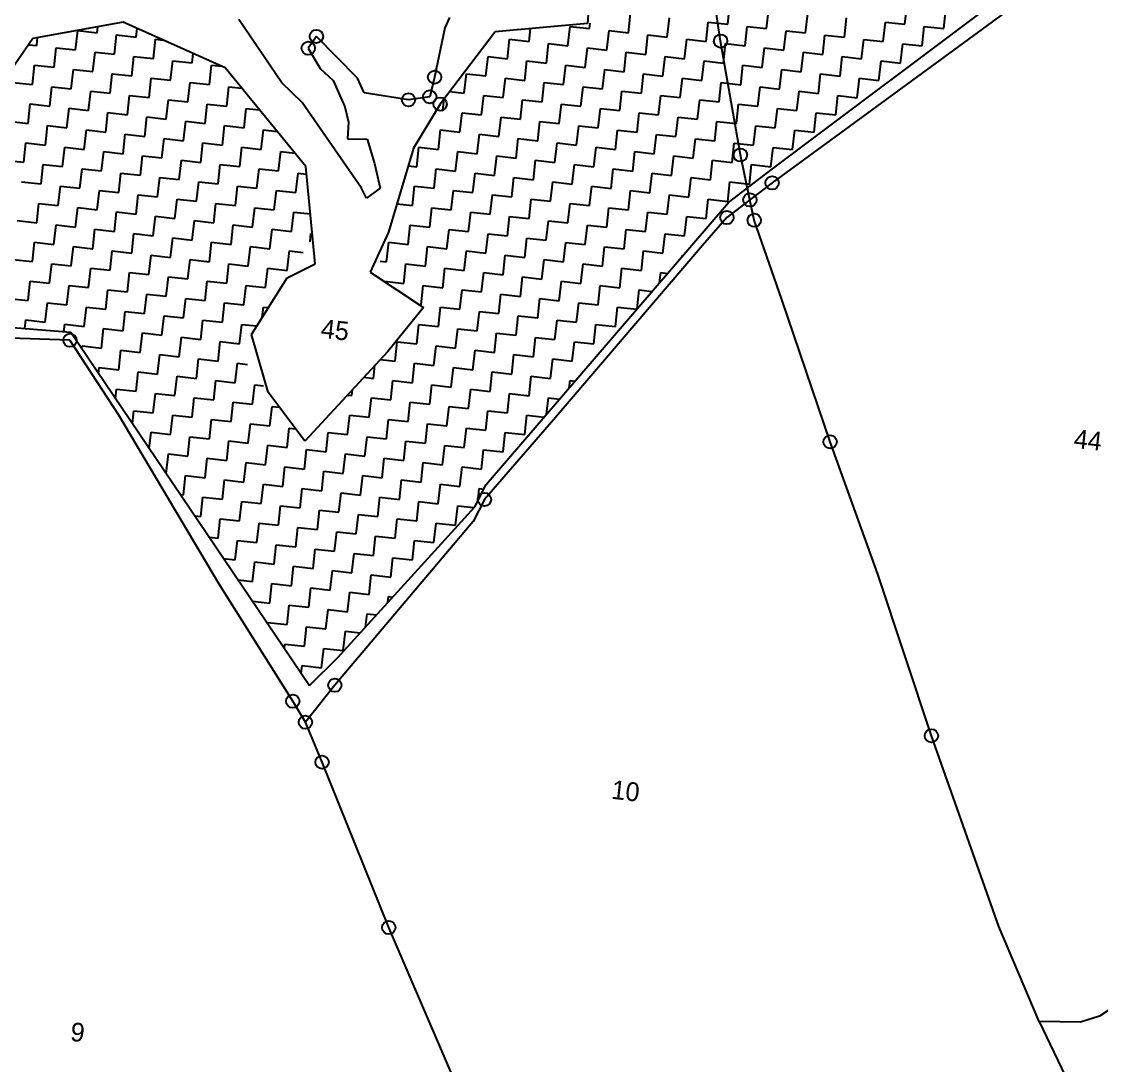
# Model space of a CAD drawing. Header units: feet. Extents: x 335577 to 339771, y 1780397 to 1782921.
# Drawn here: x 337645 to 338160, y 1780859 to 1781357 of the extents above; entities that cross this region are included whole.
import ezdxf
from ezdxf.enums import TextEntityAlignment as Align

# ---------------------------------------------------------------- set-up
doc = ezdxf.new("R2010")
doc.units = ezdxf.units.FT
doc.header["$LTSCALE"] = 0.02
doc.header["$MEASUREMENT"] = 0
doc.layers.get('0').update_dxf_attribs({"linetype": 'CONTINUOUS'})
for name, color, linetype in [('POLY_HATCH', 12, 'CONTINUOUS'), ('POLY_PARCEL', 6, 'CONTINUOUS'), ('TEXT_PARCEL', 7, 'CONTINUOUS')]:
    doc.layers.add(name, color=color, linetype=linetype)
doc.styles.add('TEXT_MAP', font='', dxfattribs={"height": 0.25})
doc.styles.get('TEXT_MAP').set_extended_font_data('Kruti Dev 050')

msp = doc.modelspace()

# ---------------------------------------------------------------- linework, layer by layer
for centre in [(337785.21, 1781349.65), (337978.13, 1781347.42), (337781.36, 1781343.97), (337841.64, 1781330.18), (337829.16, 1781319.35), (337839.3, 1781320.8), (337844.26, 1781317.36), (337987.55, 1781293.04), (338002.69, 1781279.74), (337992.1, 1781271.63), (337981.11, 1781263.21), (337994.18, 1781261.88), (337667.63, 1781204.68), (338030.39, 1781156.2), (337865.4, 1781128.74), (337794.01, 1781040.07), (337773.93, 1781032.46), (337779.97, 1781022.42), (338078.7, 1781015.96), (337787.91, 1781003.37), (337819.75, 1780924.46)]:
    msp.add_circle(centre, 3.18)
at = {"layer": 'POLY_HATCH'}
for p, q in [((337915.8, 1781372.71), (337914.66, 1781355.81)), ((338003.48, 1781286.84), (338117.65, 1781372.57)), ((337692.97, 1781356.42), (337649.85, 1781348.63)), ((337741.69, 1781334.7), (337692.97, 1781356.42)), ((337914.66, 1781355.81), (337870.49, 1781351.84)), ((337649.85, 1781348.63), (337630.41, 1781320.45)), ((337870.49, 1781351.84), (337844.26, 1781317.36)), ((337780.16, 1781287.48), (337741.69, 1781334.7)), ((337844.26, 1781317.36), (337831.54, 1781296.35)), ((337831.54, 1781296.35), (337819.66, 1781256.22)), ((337784.63, 1781241.08), (337780.16, 1781287.48)), ((337992.89, 1781278.73), (338003.48, 1781286.84)), ((337981.9, 1781270.31), (337992.89, 1781278.73)), ((337866.2, 1781135.84), (337981.9, 1781270.31)), ((337819.66, 1781256.22), (337810.87, 1781237.21)), ((337771.28, 1781234.43), (337784.63, 1781241.08)), ((337754.2, 1781207.46), (337771.28, 1781234.43)), ((337810.87, 1781237.21), (337836.41, 1781220.3)), ((337836.41, 1781220.3), (337819.25, 1781199.26)), ((337598.19, 1781214.22), (337668.06, 1781208.48)), ((337668.06, 1781208.48), (337781.91, 1781039.87)), ((337762.25, 1781179.91), (337754.2, 1781207.46)), ((337819.25, 1781199.26), (337779.65, 1781156.5)), ((337779.65, 1781156.5), (337762.25, 1781179.91)), ((337860.76, 1781125.24), (337866.2, 1781135.84)), ((337795.48, 1781053.31), (337860.76, 1781125.24)), ((337781.91, 1781039.87), (337795.48, 1781053.31))]:
    msp.add_line(p, q, dxfattribs=at)
at = {"layer": 'POLY_HATCH', "linetype": 'Continuous'}
for p, q in [((337981.54, 1781355.43), (337982.57, 1781364.71)), ((338066.04, 1781355.41), (338067.08, 1781364.69)), ((337934.13, 1781351.32), (337935.17, 1781360.6)), ((337952.68, 1781349.26), (337953.72, 1781358.53)), ((338000.09, 1781353.37), (338001.12, 1781362.64)), ((338018.64, 1781351.3), (338019.67, 1781360.58)), ((338037.19, 1781349.24), (338038.22, 1781358.51)), ((338084.59, 1781353.35), (338085.63, 1781362.62)), ((337680.62, 1781351.39), (337680.94, 1781354.24)), ((337699.17, 1781349.32), (337699.63, 1781353.45)), ((337886.73, 1781347.21), (337887.41, 1781353.36)), ((337905.28, 1781345.15), (337906.31, 1781354.42)), ((337906.31, 1781354.42), (337915.58, 1781353.39)), ((337915.58, 1781353.39), (337915.87, 1781355.92)), ((337971.23, 1781347.19), (337972.26, 1781356.47)), ((337972.26, 1781356.47), (337981.54, 1781355.43)), ((337989.78, 1781345.13), (337990.81, 1781354.4)), ((337990.81, 1781354.4), (338000.09, 1781353.37)), ((338055.74, 1781347.17), (338056.77, 1781356.45)), ((338056.77, 1781356.45), (338066.04, 1781355.41)), ((338074.29, 1781345.11), (338075.32, 1781354.38)), ((338075.32, 1781354.38), (338084.59, 1781353.35)), ((337651.76, 1781345.21), (337652.19, 1781349.05)), ((337670.31, 1781343.15), (337671.34, 1781352.42)), ((337671.34, 1781352.42), (337680.62, 1781351.39)), ((337688.86, 1781341.08), (337689.89, 1781350.35)), ((337689.89, 1781350.35), (337699.17, 1781349.32)), ((337707.41, 1781339.01), (337708.44, 1781348.29)), ((337708.44, 1781348.29), (337712.13, 1781347.88)), ((337876.42, 1781338.97), (337877.45, 1781348.25)), ((337877.45, 1781348.25), (337886.73, 1781347.21)), ((337923.83, 1781343.08), (337924.86, 1781352.36)), ((337924.86, 1781352.36), (337934.13, 1781351.32)), ((337942.37, 1781341.02), (337943.41, 1781350.29)), ((337943.41, 1781350.29), (337952.68, 1781349.26)), ((337960.92, 1781338.95), (337961.96, 1781348.23)), ((337961.96, 1781348.23), (337971.23, 1781347.19)), ((338008.33, 1781343.06), (338009.36, 1781352.34)), ((338009.36, 1781352.34), (338018.64, 1781351.3)), ((338026.88, 1781341), (338027.91, 1781350.27)), ((338027.91, 1781350.27), (338037.19, 1781349.24)), ((338045.43, 1781338.93), (338046.46, 1781348.2)), ((338046.46, 1781348.2), (338055.74, 1781347.17)), ((337647.8, 1781345.65), (337651.76, 1781345.21)), ((337660, 1781334.9), (337661.04, 1781344.18)), ((337661.04, 1781344.18), (337670.31, 1781343.15)), ((337894.97, 1781336.91), (337896, 1781346.18)), ((337896, 1781346.18), (337905.28, 1781345.15)), ((337913.52, 1781334.84), (337914.55, 1781344.12)), ((337914.55, 1781344.12), (337923.83, 1781343.08)), ((337979.47, 1781336.89), (337980.51, 1781346.16)), ((337980.51, 1781346.16), (337989.78, 1781345.13)), ((337998.02, 1781334.82), (337999.06, 1781344.09)), ((337999.06, 1781344.09), (338008.33, 1781343.06)), ((338063.98, 1781336.86), (338065.01, 1781346.14)), ((338065.01, 1781346.14), (338074.29, 1781345.11)), ((337678.55, 1781332.84), (337679.59, 1781342.11)), ((337679.59, 1781342.11), (337688.86, 1781341.08)), ((337697.1, 1781330.77), (337698.13, 1781340.05)), ((337698.13, 1781340.05), (337707.41, 1781339.01)), ((337715.65, 1781328.71), (337716.68, 1781337.98)), ((337716.68, 1781337.98), (337725.96, 1781336.95)), ((337725.96, 1781336.95), (337726.46, 1781341.49)), ((337866.11, 1781330.73), (337867.14, 1781340.01)), ((337867.14, 1781340.01), (337876.42, 1781338.97)), ((337884.66, 1781328.66), (337885.69, 1781337.94)), ((337885.69, 1781337.94), (337894.97, 1781336.91)), ((337932.07, 1781332.78), (337933.1, 1781342.05)), ((337933.1, 1781342.05), (337942.37, 1781341.02)), ((337950.62, 1781330.71), (337951.65, 1781339.98)), ((337951.65, 1781339.98), (337960.92, 1781338.95)), ((337969.17, 1781328.64), (337970.2, 1781337.92)), ((337970.2, 1781337.92), (337979.47, 1781336.89)), ((338016.57, 1781332.75), (338017.61, 1781342.03)), ((338017.61, 1781342.03), (338026.88, 1781341)), ((338035.12, 1781330.69), (338036.15, 1781339.96)), ((338036.15, 1781339.96), (338045.43, 1781338.93)), ((338053.67, 1781328.62), (338054.7, 1781337.9)), ((338054.7, 1781337.9), (338063.98, 1781336.86)), ((337649.7, 1781326.66), (337650.73, 1781335.94)), ((337650.73, 1781335.94), (337660, 1781334.9)), ((337668.24, 1781324.6), (337669.28, 1781333.87)), ((337669.28, 1781333.87), (337678.55, 1781332.84)), ((337734.2, 1781326.64), (337735.23, 1781335.92)), ((337735.23, 1781335.92), (337740.21, 1781335.36)), ((337903.21, 1781326.6), (337904.24, 1781335.87)), ((337904.24, 1781335.87), (337913.52, 1781334.84)), ((337921.76, 1781324.53), (337922.79, 1781333.81)), ((337922.79, 1781333.81), (337932.07, 1781332.78)), ((337987.72, 1781326.58), (337988.75, 1781335.85)), ((337988.75, 1781335.85), (337998.02, 1781334.82)), ((338006.26, 1781324.51), (338007.3, 1781333.79)), ((338007.3, 1781333.79), (338016.57, 1781332.75)), ((337640.42, 1781327.69), (337649.7, 1781326.66)), ((337686.79, 1781322.53), (337687.83, 1781331.81)), ((337687.83, 1781331.81), (337697.1, 1781330.77)), ((337705.34, 1781320.46), (337706.38, 1781329.74)), ((337706.38, 1781329.74), (337715.65, 1781328.71)), ((337723.89, 1781318.4), (337724.93, 1781327.67)), ((337724.93, 1781327.67), (337734.2, 1781326.64)), ((337855.8, 1781322.49), (337856.84, 1781331.76)), ((337856.84, 1781331.76), (337866.11, 1781330.73)), ((337874.35, 1781320.42), (337875.39, 1781329.7)), ((337875.39, 1781329.7), (337884.66, 1781328.66)), ((337892.9, 1781318.36), (337893.94, 1781327.63)), ((337893.94, 1781327.63), (337903.21, 1781326.6)), ((337940.31, 1781322.47), (337941.34, 1781331.74)), ((337941.34, 1781331.74), (337950.62, 1781330.71)), ((337958.86, 1781320.4), (337959.89, 1781329.68)), ((337959.89, 1781329.68), (337969.17, 1781328.64)), ((337977.41, 1781318.34), (337978.44, 1781327.61)), ((337978.44, 1781327.61), (337987.72, 1781326.58)), ((338024.81, 1781322.45), (338025.85, 1781331.72)), ((338025.85, 1781331.72), (338035.12, 1781330.69)), ((338043.36, 1781320.38), (338044.4, 1781329.66)), ((338044.4, 1781329.66), (338053.67, 1781328.62)), ((337657.94, 1781316.35), (337658.97, 1781325.63)), ((337658.97, 1781325.63), (337668.24, 1781324.6)), ((337676.49, 1781314.29), (337677.52, 1781323.56)), ((337677.52, 1781323.56), (337686.79, 1781322.53)), ((337742.44, 1781316.33), (337743.48, 1781325.61)), ((337743.48, 1781325.61), (337749.66, 1781324.92)), ((337848.76, 1781323.27), (337855.8, 1781322.49)), ((337911.45, 1781316.29), (337912.49, 1781325.57)), ((337912.49, 1781325.57), (337921.76, 1781324.53)), ((337930, 1781314.23), (337931.03, 1781323.5)), ((337931.03, 1781323.5), (337940.31, 1781322.47)), ((337995.96, 1781316.27), (337996.99, 1781325.55)), ((337996.99, 1781325.55), (338006.26, 1781324.51)), ((338014.51, 1781314.2), (338015.54, 1781323.48)), ((338015.54, 1781323.48), (338024.81, 1781322.45)), ((337647.63, 1781308.11), (337648.66, 1781317.39)), ((337648.66, 1781317.39), (337657.94, 1781316.35)), ((337695.04, 1781312.22), (337696.07, 1781321.5)), ((337696.07, 1781321.5), (337705.34, 1781320.46)), ((337713.59, 1781310.16), (337714.62, 1781319.43)), ((337714.62, 1781319.43), (337723.89, 1781318.4)), ((337732.13, 1781308.09), (337733.17, 1781317.37)), ((337733.17, 1781317.37), (337742.44, 1781316.33)), ((337845.5, 1781314.25), (337846.12, 1781319.8)), ((337864.05, 1781312.18), (337865.08, 1781321.46)), ((337865.08, 1781321.46), (337874.35, 1781320.42)), ((337882.6, 1781310.12), (337883.63, 1781319.39)), ((337883.63, 1781319.39), (337892.9, 1781318.36)), ((337901.14, 1781308.05), (337902.18, 1781317.32)), ((337902.18, 1781317.32), (337911.45, 1781316.29)), ((337948.55, 1781312.16), (337949.58, 1781321.43)), ((337949.58, 1781321.43), (337958.86, 1781320.4)), ((337967.1, 1781310.09), (337968.13, 1781319.37)), ((337968.13, 1781319.37), (337977.41, 1781318.34)), ((337985.65, 1781308.03), (337986.68, 1781317.3)), ((337986.68, 1781317.3), (337995.96, 1781316.27)), ((338033.06, 1781312.14), (338034.09, 1781321.41)), ((338034.09, 1781321.41), (338043.36, 1781320.38)), ((337666.18, 1781306.05), (337667.21, 1781315.32)), ((337667.21, 1781315.32), (337676.49, 1781314.29)), ((337684.73, 1781303.98), (337685.76, 1781313.26)), ((337685.76, 1781313.26), (337695.04, 1781312.22)), ((337750.68, 1781306.03), (337751.72, 1781315.3)), ((337751.72, 1781315.3), (337758.07, 1781314.59)), ((337842.57, 1781314.57), (337845.5, 1781314.25)), ((337853.74, 1781303.94), (337854.77, 1781313.21)), ((337854.77, 1781313.21), (337864.05, 1781312.18)), ((337919.69, 1781305.98), (337920.73, 1781315.26)), ((337920.73, 1781315.26), (337930, 1781314.23)), ((337938.24, 1781303.92), (337939.28, 1781313.19)), ((337939.28, 1781313.19), (337948.55, 1781312.16)), ((338004.2, 1781305.96), (338005.23, 1781315.24)), ((338005.23, 1781315.24), (338014.51, 1781314.2)), ((338022.75, 1781303.9), (338023.78, 1781313.17)), ((338023.78, 1781313.17), (338033.06, 1781312.14)), ((337638.36, 1781309.15), (337647.63, 1781308.11)), ((337655.87, 1781297.81), (337656.9, 1781307.08)), ((337656.9, 1781307.08), (337666.18, 1781306.05)), ((337703.28, 1781301.92), (337704.31, 1781311.19)), ((337704.31, 1781311.19), (337713.59, 1781310.16)), ((337721.83, 1781299.85), (337722.86, 1781309.12)), ((337722.86, 1781309.12), (337732.13, 1781308.09)), ((337740.38, 1781297.78), (337741.41, 1781307.06)), ((337741.41, 1781307.06), (337750.68, 1781306.03)), ((337872.29, 1781301.87), (337873.32, 1781311.15)), ((337873.32, 1781311.15), (337882.6, 1781310.12)), ((337890.84, 1781299.81), (337891.87, 1781309.08)), ((337891.87, 1781309.08), (337901.14, 1781308.05)), ((337909.39, 1781297.74), (337910.42, 1781307.02)), ((337910.42, 1781307.02), (337919.69, 1781305.98)), ((337956.79, 1781301.85), (337957.83, 1781311.13)), ((337957.83, 1781311.13), (337967.1, 1781310.09)), ((337975.34, 1781299.79), (337976.38, 1781309.06)), ((337976.38, 1781309.06), (337985.65, 1781308.03)), ((337993.89, 1781297.72), (337994.92, 1781307)), ((337994.92, 1781307), (338004.2, 1781305.96)), ((337674.42, 1781295.74), (337675.45, 1781305.01)), ((337675.45, 1781305.01), (337684.73, 1781303.98)), ((337692.97, 1781293.67), (337694, 1781302.95)), ((337694, 1781302.95), (337703.28, 1781301.92)), ((337758.93, 1781295.72), (337759.96, 1781304.99)), ((337759.96, 1781304.99), (337766.48, 1781304.27)), ((337843.43, 1781295.7), (337844.46, 1781304.97)), ((337844.46, 1781304.97), (337853.74, 1781303.94)), ((337861.98, 1781293.63), (337863.01, 1781302.91)), ((337863.01, 1781302.91), (337872.29, 1781301.87)), ((337927.94, 1781295.68), (337928.97, 1781304.95)), ((337928.97, 1781304.95), (337938.24, 1781303.92)), ((337946.49, 1781293.61), (337947.52, 1781302.89)), ((337947.52, 1781302.89), (337956.79, 1781301.85)), ((338012.44, 1781295.66), (338013.47, 1781304.93)), ((338013.47, 1781304.93), (338022.75, 1781303.9)), ((337645.56, 1781289.56), (337646.6, 1781298.84)), ((337646.6, 1781298.84), (337655.87, 1781297.81)), ((337664.11, 1781287.5), (337665.15, 1781296.77)), ((337665.15, 1781296.77), (337674.42, 1781295.74)), ((337711.52, 1781291.61), (337712.55, 1781300.88)), ((337712.55, 1781300.88), (337721.83, 1781299.85)), ((337730.07, 1781289.54), (337731.1, 1781298.82)), ((337731.1, 1781298.82), (337740.38, 1781297.78)), ((337748.62, 1781287.48), (337749.65, 1781296.75)), ((337749.65, 1781296.75), (337758.93, 1781295.72)), ((337833.12, 1781287.46), (337834.16, 1781296.73)), ((337834.16, 1781296.73), (337843.43, 1781295.7)), ((337880.53, 1781291.57), (337881.56, 1781300.84)), ((337881.56, 1781300.84), (337890.84, 1781299.81)), ((337899.08, 1781289.5), (337900.11, 1781298.77)), ((337900.11, 1781298.77), (337909.39, 1781297.74)), ((337917.63, 1781287.43), (337918.66, 1781296.71)), ((337918.66, 1781296.71), (337927.94, 1781295.68)), ((337965.03, 1781291.54), (337966.07, 1781300.82)), ((337966.07, 1781300.82), (337975.34, 1781299.79)), ((337983.58, 1781289.48), (337984.62, 1781298.75)), ((337984.62, 1781298.75), (337993.89, 1781297.72)), ((338002.13, 1781287.41), (338003.17, 1781296.69)), ((338003.17, 1781296.69), (338012.44, 1781295.66)), ((337682.66, 1781285.43), (337683.7, 1781294.71)), ((337683.7, 1781294.71), (337692.97, 1781293.67)), ((337701.21, 1781283.37), (337702.24, 1781292.64)), ((337702.24, 1781292.64), (337711.52, 1781291.61)), ((337767.17, 1781285.41), (337768.2, 1781294.69)), ((337768.2, 1781294.69), (337774.9, 1781293.94)), ((337851.67, 1781285.39), (337852.71, 1781294.66)), ((337852.71, 1781294.66), (337861.98, 1781293.63)), ((337870.22, 1781283.32), (337871.26, 1781292.6)), ((337871.26, 1781292.6), (337880.53, 1781291.57)), ((337936.18, 1781285.37), (337937.21, 1781294.64)), ((337937.21, 1781294.64), (337946.49, 1781293.61)), ((337954.73, 1781283.3), (337955.76, 1781292.58)), ((337955.76, 1781292.58), (337965.03, 1781291.54)), ((337636.29, 1781290.6), (337645.56, 1781289.56)), ((337653.81, 1781279.26), (337654.84, 1781288.53)), ((337654.84, 1781288.53), (337664.11, 1781287.5)), ((337672.36, 1781277.19), (337673.39, 1781286.46)), ((337673.39, 1781286.46), (337682.66, 1781285.43)), ((337719.76, 1781281.3), (337720.79, 1781290.58)), ((337720.79, 1781290.58), (337730.07, 1781289.54)), ((337738.31, 1781279.23), (337739.34, 1781288.51)), ((337739.34, 1781288.51), (337748.62, 1781287.48)), ((337756.86, 1781277.17), (337757.89, 1781286.44)), ((337757.89, 1781286.44), (337767.17, 1781285.41)), ((337829.04, 1781287.91), (337833.12, 1781287.46)), ((337841.37, 1781277.15), (337842.4, 1781286.42)), ((337842.4, 1781286.42), (337851.67, 1781285.39)), ((337888.77, 1781281.26), (337889.8, 1781290.53)), ((337889.8, 1781290.53), (337899.08, 1781289.5)), ((337907.32, 1781279.19), (337908.35, 1781288.47)), ((337908.35, 1781288.47), (337917.63, 1781287.43)), ((337925.87, 1781277.13), (337926.9, 1781286.4)), ((337926.9, 1781286.4), (337936.18, 1781285.37)), ((337973.28, 1781281.24), (337974.31, 1781290.51)), ((337974.31, 1781290.51), (337983.58, 1781289.48)), ((337991.83, 1781279.17), (337992.86, 1781288.45)), ((337992.86, 1781288.45), (338002.13, 1781287.41)), ((337690.9, 1781275.12), (337691.94, 1781284.4)), ((337691.94, 1781284.4), (337701.21, 1781283.37)), ((337709.45, 1781273.06), (337710.49, 1781282.33)), ((337710.49, 1781282.33), (337719.76, 1781281.3)), ((337775.41, 1781275.1), (337776.44, 1781284.38)), ((337776.44, 1781284.38), (337780.5, 1781283.93)), ((337859.91, 1781275.08), (337860.95, 1781284.36)), ((337860.95, 1781284.36), (337870.22, 1781283.32)), ((337878.46, 1781273.02), (337879.5, 1781282.29)), ((337879.5, 1781282.29), (337888.77, 1781281.26)), ((337944.42, 1781275.06), (337945.45, 1781284.34)), ((337945.45, 1781284.34), (337954.73, 1781283.3)), ((337962.97, 1781273), (337964, 1781282.27)), ((337964, 1781282.27), (337973.28, 1781281.24)), ((337644.53, 1781280.29), (337653.81, 1781279.26)), ((337662.05, 1781268.95), (337663.08, 1781278.22)), ((337663.08, 1781278.22), (337672.36, 1781277.19)), ((337680.6, 1781266.88), (337681.63, 1781276.16)), ((337681.63, 1781276.16), (337690.9, 1781275.12)), ((337728, 1781270.99), (337729.04, 1781280.27)), ((337729.04, 1781280.27), (337738.31, 1781279.23)), ((337746.55, 1781268.93), (337747.59, 1781278.2)), ((337747.59, 1781278.2), (337756.86, 1781277.17)), ((337765.1, 1781266.86), (337766.13, 1781276.14)), ((337766.13, 1781276.14), (337775.41, 1781275.1)), ((337831.06, 1781268.91), (337832.09, 1781278.18)), ((337832.09, 1781278.18), (337841.37, 1781277.15)), ((337849.61, 1781266.84), (337850.64, 1781276.12)), ((337850.64, 1781276.12), (337859.91, 1781275.08)), ((337897.01, 1781270.95), (337898.05, 1781280.23)), ((337898.05, 1781280.23), (337907.32, 1781279.19)), ((337915.56, 1781268.89), (337916.6, 1781278.16)), ((337916.6, 1781278.16), (337925.87, 1781277.13)), ((337934.11, 1781266.82), (337935.14, 1781276.09)), ((337935.14, 1781276.09), (337944.42, 1781275.06)), ((337981.52, 1781270.93), (337982.55, 1781280.2)), ((337982.55, 1781280.2), (337991.83, 1781279.17)), ((337699.15, 1781264.82), (337700.18, 1781274.09)), ((337700.18, 1781274.09), (337709.45, 1781273.06)), ((337717.7, 1781262.75), (337718.73, 1781272.03)), ((337718.73, 1781272.03), (337728, 1781270.99)), ((337868.16, 1781264.77), (337869.19, 1781274.05)), ((337869.19, 1781274.05), (337878.46, 1781273.02)), ((337886.71, 1781262.71), (337887.74, 1781271.98)), ((337887.74, 1781271.98), (337897.01, 1781270.95)), ((337952.66, 1781264.75), (337953.69, 1781274.03)), ((337953.69, 1781274.03), (337962.97, 1781273)), ((337971.21, 1781262.69), (337972.24, 1781271.96)), ((337972.24, 1781271.96), (337981.52, 1781270.93)), ((337651.74, 1781260.71), (337652.77, 1781269.98)), ((337652.77, 1781269.98), (337662.05, 1781268.95)), ((337670.29, 1781258.64), (337671.32, 1781267.92)), ((337671.32, 1781267.92), (337680.6, 1781266.88)), ((337688.84, 1781256.57), (337689.87, 1781265.85)), ((337689.87, 1781265.85), (337699.15, 1781264.82)), ((337736.25, 1781260.69), (337737.28, 1781269.96)), ((337737.28, 1781269.96), (337746.55, 1781268.93)), ((337754.79, 1781258.62), (337755.83, 1781267.89)), ((337755.83, 1781267.89), (337765.1, 1781266.86)), ((337773.34, 1781256.55), (337774.38, 1781265.83)), ((337774.38, 1781265.83), (337782.33, 1781264.94)), ((337823.66, 1781269.73), (337831.06, 1781268.91)), ((337839.3, 1781258.6), (337840.33, 1781267.87)), ((337840.33, 1781267.87), (337849.61, 1781266.84)), ((337857.85, 1781256.53), (337858.88, 1781265.81)), ((337858.88, 1781265.81), (337868.16, 1781264.77)), ((337905.26, 1781260.64), (337906.29, 1781269.92)), ((337906.29, 1781269.92), (337915.56, 1781268.89)), ((337923.8, 1781258.58), (337924.84, 1781267.85)), ((337924.84, 1781267.85), (337934.11, 1781266.82)), ((337942.35, 1781256.51), (337943.39, 1781265.79)), ((337943.39, 1781265.79), (337952.66, 1781264.75)), ((337642.47, 1781261.74), (337651.74, 1781260.71)), ((337707.39, 1781254.51), (337708.42, 1781263.78)), ((337708.42, 1781263.78), (337717.7, 1781262.75)), ((337725.94, 1781252.44), (337726.97, 1781261.72)), ((337726.97, 1781261.72), (337736.25, 1781260.69)), ((337876.4, 1781254.47), (337877.43, 1781263.74)), ((337877.43, 1781263.74), (337886.71, 1781262.71)), ((337894.95, 1781252.4), (337895.98, 1781261.68)), ((337895.98, 1781261.68), (337905.26, 1781260.64)), ((337960.9, 1781254.45), (337961.94, 1781263.72)), ((337961.94, 1781263.72), (337971.21, 1781262.69)), ((337659.98, 1781250.4), (337661.01, 1781259.67)), ((337661.01, 1781259.67), (337670.29, 1781258.64)), ((337678.53, 1781248.33), (337679.56, 1781257.61)), ((337679.56, 1781257.61), (337688.84, 1781256.57)), ((337697.08, 1781246.27), (337698.11, 1781255.54)), ((337698.11, 1781255.54), (337707.39, 1781254.51)), ((337744.49, 1781250.38), (337745.52, 1781259.65)), ((337745.52, 1781259.65), (337754.79, 1781258.62)), ((337763.04, 1781248.31), (337764.07, 1781257.59)), ((337764.07, 1781257.59), (337773.34, 1781256.55)), ((337782.19, 1781251.64), (337782.62, 1781255.52)), ((337782.62, 1781255.52), (337783.24, 1781255.45)), ((337828.99, 1781250.36), (337830.02, 1781259.63)), ((337830.02, 1781259.63), (337839.3, 1781258.6)), ((337847.54, 1781248.29), (337848.57, 1781257.57)), ((337848.57, 1781257.57), (337857.85, 1781256.53)), ((337866.09, 1781246.23), (337867.12, 1781255.5)), ((337867.12, 1781255.5), (337876.4, 1781254.47)), ((337913.5, 1781250.34), (337914.53, 1781259.61)), ((337914.53, 1781259.61), (337923.8, 1781258.58)), ((337932.05, 1781248.27), (337933.08, 1781257.54)), ((337933.08, 1781257.54), (337942.35, 1781256.51)), ((337950.6, 1781246.2), (337951.63, 1781255.48)), ((337951.63, 1781255.48), (337960.9, 1781254.45)), ((337649.67, 1781242.16), (337650.71, 1781251.43)), ((337650.71, 1781251.43), (337659.98, 1781250.4)), ((337715.63, 1781244.2), (337716.66, 1781253.48)), ((337716.66, 1781253.48), (337725.94, 1781252.44)), ((337734.18, 1781242.14), (337735.21, 1781251.41)), ((337735.21, 1781251.41), (337744.49, 1781250.38)), ((337818.68, 1781242.11), (337819.72, 1781251.39)), ((337819.72, 1781251.39), (337828.99, 1781250.36)), ((337884.64, 1781244.16), (337885.67, 1781253.43)), ((337885.67, 1781253.43), (337894.95, 1781252.4)), ((337903.19, 1781242.09), (337904.22, 1781251.37)), ((337904.22, 1781251.37), (337913.5, 1781250.34)), ((337668.22, 1781240.09), (337669.26, 1781249.37)), ((337669.26, 1781249.37), (337678.53, 1781248.33)), ((337686.77, 1781238.03), (337687.81, 1781247.3)), ((337687.81, 1781247.3), (337697.08, 1781246.27)), ((337705.32, 1781235.96), (337706.36, 1781245.23)), ((337706.36, 1781245.23), (337715.63, 1781244.2)), ((337752.73, 1781240.07), (337753.76, 1781249.34)), ((337753.76, 1781249.34), (337763.04, 1781248.31)), ((337771.28, 1781238), (337772.31, 1781247.28)), ((337772.31, 1781247.28), (337778.96, 1781246.54)), ((337837.23, 1781240.05), (337838.27, 1781249.32)), ((337838.27, 1781249.32), (337847.54, 1781248.29)), ((337855.78, 1781237.98), (337856.82, 1781247.26)), ((337856.82, 1781247.26), (337866.09, 1781246.23)), ((337874.33, 1781235.92), (337875.37, 1781245.19)), ((337875.37, 1781245.19), (337884.64, 1781244.16)), ((337921.74, 1781240.03), (337922.77, 1781249.3)), ((337922.77, 1781249.3), (337932.05, 1781248.27)), ((337940.29, 1781237.96), (337941.32, 1781247.24)), ((337941.32, 1781247.24), (337950.6, 1781246.2)), ((337959.81, 1781244.64), (337959.87, 1781245.17)), ((337959.87, 1781245.17), (337960.24, 1781245.13)), ((337640.4, 1781243.19), (337649.67, 1781242.16)), ((337657.92, 1781231.85), (337658.95, 1781241.12)), ((337658.95, 1781241.12), (337668.22, 1781240.09)), ((337723.87, 1781233.89), (337724.9, 1781243.17)), ((337724.9, 1781243.17), (337734.18, 1781242.14)), ((337742.42, 1781231.83), (337743.45, 1781241.1)), ((337743.45, 1781241.1), (337752.73, 1781240.07)), ((337815.59, 1781242.46), (337818.68, 1781242.11)), ((337826.93, 1781231.81), (337827.96, 1781241.08)), ((337827.96, 1781241.08), (337837.23, 1781240.05)), ((337892.88, 1781233.85), (337893.91, 1781243.13)), ((337893.91, 1781243.13), (337903.19, 1781242.09)), ((337911.43, 1781231.79), (337912.46, 1781241.06)), ((337912.46, 1781241.06), (337921.74, 1781240.03)), ((337676.47, 1781229.78), (337677.5, 1781239.06)), ((337677.5, 1781239.06), (337686.77, 1781238.03)), ((337695.01, 1781227.72), (337696.05, 1781236.99)), ((337696.05, 1781236.99), (337705.32, 1781235.96)), ((337713.56, 1781225.65), (337714.6, 1781234.93)), ((337714.6, 1781234.93), (337723.87, 1781233.89)), ((337760.97, 1781229.76), (337762, 1781239.04)), ((337762, 1781239.04), (337771.28, 1781238)), ((337845.48, 1781229.74), (337846.51, 1781239.02)), ((337846.51, 1781239.02), (337855.78, 1781237.98)), ((337864.03, 1781227.68), (337865.06, 1781236.95)), ((337865.06, 1781236.95), (337874.33, 1781235.92)), ((337882.57, 1781225.61), (337883.61, 1781234.88)), ((337883.61, 1781234.88), (337892.88, 1781233.85)), ((337929.98, 1781229.72), (337931.01, 1781239)), ((337931.01, 1781239), (337940.29, 1781237.96)), ((337949.03, 1781232.1), (337949.56, 1781236.93)), ((337949.56, 1781236.93), (337952.86, 1781236.56)), ((337647.61, 1781223.61), (337648.64, 1781232.88)), ((337648.64, 1781232.88), (337657.92, 1781231.85)), ((337666.16, 1781221.54), (337667.19, 1781230.82)), ((337667.19, 1781230.82), (337676.47, 1781229.78)), ((337732.11, 1781223.59), (337733.15, 1781232.86)), ((337733.15, 1781232.86), (337742.42, 1781231.83)), ((337750.66, 1781221.52), (337751.7, 1781230.8)), ((337751.7, 1781230.8), (337760.97, 1781229.76)), ((337817.64, 1781232.73), (337817.65, 1781232.84)), ((337817.65, 1781232.84), (337826.93, 1781231.81)), ((337835.17, 1781221.5), (337836.2, 1781230.77)), ((337836.2, 1781230.77), (337845.48, 1781229.74)), ((337901.12, 1781223.54), (337902.16, 1781232.82)), ((337902.16, 1781232.82), (337911.43, 1781231.79)), ((337919.67, 1781221.48), (337920.71, 1781230.75)), ((337920.71, 1781230.75), (337929.98, 1781229.72)), ((337638.33, 1781224.64), (337647.61, 1781223.61)), ((337684.71, 1781219.48), (337685.74, 1781228.75)), ((337685.74, 1781228.75), (337695.01, 1781227.72)), ((337703.26, 1781217.41), (337704.29, 1781226.69)), ((337704.29, 1781226.69), (337713.56, 1781225.65)), ((337721.81, 1781215.34), (337722.84, 1781224.62)), ((337722.84, 1781224.62), (337732.11, 1781223.59)), ((337853.72, 1781219.43), (337854.75, 1781228.71)), ((337854.75, 1781228.71), (337864.03, 1781227.68)), ((337872.27, 1781217.37), (337873.3, 1781226.64)), ((337873.3, 1781226.64), (337882.57, 1781225.61)), ((337890.82, 1781215.3), (337891.85, 1781224.58)), ((337891.85, 1781224.58), (337901.12, 1781223.54)), ((337938.24, 1781219.57), (337939.26, 1781228.69)), ((337939.26, 1781228.69), (337945.49, 1781227.99)), ((337655.85, 1781213.3), (337656.88, 1781222.57)), ((337656.88, 1781222.57), (337666.16, 1781221.54)), ((337674.4, 1781211.23), (337675.43, 1781220.51)), ((337675.43, 1781220.51), (337684.71, 1781219.48)), ((337740.36, 1781213.28), (337741.39, 1781222.55)), ((337741.39, 1781222.55), (337750.66, 1781221.52)), ((337759.4, 1781215.67), (337759.94, 1781220.49)), ((337759.94, 1781220.49), (337762.29, 1781220.23)), ((337834.48, 1781221.58), (337835.17, 1781221.5)), ((337843.41, 1781211.19), (337844.44, 1781220.47)), ((337844.44, 1781220.47), (337853.72, 1781219.43)), ((337909.37, 1781213.24), (337910.4, 1781222.51)), ((337910.4, 1781222.51), (337919.67, 1781221.48)), ((337927.91, 1781211.17), (337928.95, 1781220.45)), ((337928.95, 1781220.45), (337938.12, 1781219.42)), ((337646.12, 1781210.28), (337646.58, 1781214.33)), ((337646.58, 1781214.33), (337655.85, 1781213.3)), ((337692.95, 1781209.17), (337693.98, 1781218.44)), ((337693.98, 1781218.44), (337703.26, 1781217.41)), ((337711.5, 1781207.1), (337712.53, 1781216.38)), ((337712.53, 1781216.38), (337721.81, 1781215.34)), ((337730.05, 1781205.04), (337731.08, 1781214.31)), ((337731.08, 1781214.31), (337740.36, 1781213.28)), ((337861.96, 1781209.13), (337862.99, 1781218.4)), ((337862.99, 1781218.4), (337872.27, 1781217.37)), ((337880.51, 1781207.06), (337881.54, 1781216.34)), ((337881.54, 1781216.34), (337890.82, 1781215.3)), ((337899.06, 1781205), (337900.09, 1781214.27)), ((337900.09, 1781214.27), (337909.37, 1781213.24)), ((337664.73, 1781208.75), (337665.13, 1781212.27)), ((337665.13, 1781212.27), (337674.4, 1781211.23)), ((337682.64, 1781200.93), (337683.67, 1781210.2)), ((337683.67, 1781210.2), (337692.95, 1781209.17)), ((337748.6, 1781202.97), (337749.63, 1781212.25)), ((337749.63, 1781212.25), (337756.73, 1781211.46)), ((337833.1, 1781202.95), (337834.14, 1781212.23)), ((337834.14, 1781212.23), (337843.41, 1781211.19)), ((337851.65, 1781200.88), (337852.68, 1781210.16)), ((337852.68, 1781210.16), (337861.96, 1781209.13)), ((337917.61, 1781202.93), (337918.64, 1781212.2)), ((337918.64, 1781212.2), (337927.91, 1781211.17)), ((337701.19, 1781198.86), (337702.22, 1781208.14)), ((337702.22, 1781208.14), (337711.5, 1781207.1)), ((337719.74, 1781196.8), (337720.77, 1781206.07)), ((337720.77, 1781206.07), (337730.05, 1781205.04)), ((337738.29, 1781194.73), (337739.32, 1781204)), ((337739.32, 1781204), (337748.6, 1781202.97)), ((337822.79, 1781194.71), (337823.83, 1781203.98)), ((337823.83, 1781203.98), (337833.1, 1781202.95)), ((337870.2, 1781198.82), (337871.23, 1781208.09)), ((337871.23, 1781208.09), (337880.51, 1781207.06)), ((337888.75, 1781196.75), (337889.78, 1781206.03)), ((337889.78, 1781206.03), (337899.06, 1781205)), ((337907.3, 1781194.69), (337908.33, 1781203.96)), ((337908.33, 1781203.96), (337917.61, 1781202.93)), ((337673.24, 1781200.8), (337673.37, 1781201.96)), ((337673.37, 1781201.96), (337682.64, 1781200.93)), ((337690.88, 1781190.62), (337691.92, 1781199.89)), ((337691.92, 1781199.89), (337701.19, 1781198.86)), ((337841.34, 1781192.64), (337842.38, 1781201.92)), ((337842.38, 1781201.92), (337851.65, 1781200.88)), ((337859.89, 1781190.58), (337860.93, 1781199.85)), ((337860.93, 1781199.85), (337870.2, 1781198.82)), ((337709.43, 1781188.55), (337710.47, 1781197.83)), ((337710.47, 1781197.83), (337719.74, 1781196.8)), ((337727.98, 1781186.49), (337729.02, 1781195.76)), ((337729.02, 1781195.76), (337738.29, 1781194.73)), ((337746.53, 1781184.42), (337747.56, 1781193.7)), ((337747.56, 1781193.7), (337752.4, 1781193.16)), ((337815.76, 1781195.49), (337822.79, 1781194.71)), ((337831.04, 1781184.4), (337832.07, 1781193.68)), ((337832.07, 1781193.68), (337841.34, 1781192.64)), ((337878.44, 1781188.51), (337879.48, 1781197.79)), ((337879.48, 1781197.79), (337888.75, 1781196.75)), ((337896.99, 1781186.45), (337898.03, 1781195.72)), ((337898.03, 1781195.72), (337907.3, 1781194.69)), ((337681.3, 1781188.86), (337681.61, 1781191.65)), ((337681.61, 1781191.65), (337690.88, 1781190.62)), ((337699.13, 1781180.31), (337700.16, 1781189.59)), ((337700.16, 1781189.59), (337709.43, 1781188.55)), ((337812.49, 1781186.47), (337813.18, 1781192.71)), ((337849.59, 1781182.34), (337850.62, 1781191.61)), ((337850.62, 1781191.61), (337859.89, 1781190.58)), ((337868.14, 1781180.27), (337869.17, 1781189.54)), ((337869.17, 1781189.54), (337878.44, 1781188.51)), ((337717.67, 1781178.25), (337718.71, 1781187.52)), ((337718.71, 1781187.52), (337727.98, 1781186.49)), ((337736.22, 1781176.18), (337737.26, 1781185.46)), ((337737.26, 1781185.46), (337746.53, 1781184.42)), ((337754.77, 1781174.11), (337755.81, 1781183.39)), ((337755.81, 1781183.39), (337760.01, 1781182.92)), ((337807.88, 1781186.98), (337812.49, 1781186.47)), ((337820.73, 1781176.16), (337821.76, 1781185.43)), ((337821.76, 1781185.43), (337831.04, 1781184.4)), ((337839.28, 1781174.09), (337840.31, 1781183.37)), ((337840.31, 1781183.37), (337849.59, 1781182.34)), ((337886.68, 1781178.2), (337887.72, 1781187.48)), ((337887.72, 1781187.48), (337896.99, 1781186.45)), ((337905.88, 1781181.97), (337906.27, 1781185.41)), ((337906.27, 1781185.41), (337908.62, 1781185.15)), ((337689.36, 1781176.93), (337689.85, 1781181.34)), ((337689.85, 1781181.34), (337699.13, 1781180.31)), ((337707.37, 1781170), (337708.4, 1781179.28)), ((337708.4, 1781179.28), (337717.67, 1781178.25)), ((337799.99, 1781178.47), (337802.18, 1781178.23)), ((337802.18, 1781178.23), (337802.51, 1781181.18)), ((337857.83, 1781172.03), (337858.86, 1781181.3)), ((337858.86, 1781181.3), (337868.14, 1781180.27)), ((337876.38, 1781169.96), (337877.41, 1781179.24)), ((337877.41, 1781179.24), (337886.68, 1781178.2)), ((337725.92, 1781167.94), (337726.95, 1781177.21)), ((337726.95, 1781177.21), (337736.22, 1781176.18)), ((337744.47, 1781165.87), (337745.5, 1781175.15)), ((337745.5, 1781175.15), (337754.77, 1781174.11)), ((337763.02, 1781163.81), (337764.05, 1781173.08)), ((337764.05, 1781173.08), (337767.62, 1781172.68)), ((337810.42, 1781167.92), (337811.45, 1781177.19)), ((337811.45, 1781177.19), (337820.73, 1781176.16)), ((337828.97, 1781165.85), (337830, 1781175.13)), ((337830, 1781175.13), (337839.28, 1781174.09)), ((337847.52, 1781163.79), (337848.55, 1781173.06)), ((337848.55, 1781173.06), (337857.83, 1781172.03)), ((337895.1, 1781169.43), (337895.96, 1781177.17)), ((337895.96, 1781177.17), (337901.25, 1781176.58)), ((337697.42, 1781164.99), (337698.09, 1781171.04)), ((337698.09, 1781171.04), (337707.37, 1781170)), ((337715.61, 1781159.7), (337716.64, 1781168.97)), ((337716.64, 1781168.97), (337725.92, 1781167.94)), ((337800.11, 1781159.68), (337801.15, 1781168.95)), ((337801.15, 1781168.95), (337810.42, 1781167.92)), ((337866.07, 1781161.72), (337867.1, 1781171)), ((337867.1, 1781171), (337876.38, 1781169.96)), ((337884.62, 1781159.65), (337885.65, 1781168.93)), ((337885.65, 1781168.93), (337893.88, 1781168.01)), ((337734.16, 1781157.63), (337735.19, 1781166.91)), ((337735.19, 1781166.91), (337744.47, 1781165.87)), ((337752.71, 1781155.57), (337753.74, 1781164.84)), ((337753.74, 1781164.84), (337763.02, 1781163.81)), ((337771.26, 1781153.5), (337772.29, 1781162.77)), ((337772.29, 1781162.77), (337775.23, 1781162.45)), ((337818.66, 1781157.61), (337819.7, 1781166.88)), ((337819.7, 1781166.88), (337828.97, 1781165.85)), ((337837.21, 1781155.54), (337838.25, 1781164.82)), ((337838.25, 1781164.82), (337847.52, 1781163.79)), ((337855.76, 1781153.48), (337856.8, 1781162.75)), ((337856.8, 1781162.75), (337866.07, 1781161.72)), ((337705.48, 1781153.06), (337706.33, 1781160.73)), ((337706.33, 1781160.73), (337715.61, 1781159.7)), ((337723.85, 1781149.39), (337724.88, 1781158.66)), ((337724.88, 1781158.66), (337734.16, 1781157.63)), ((337789.81, 1781151.43), (337790.84, 1781160.71)), ((337790.84, 1781160.71), (337800.11, 1781159.68)), ((337808.36, 1781149.37), (337809.39, 1781158.64)), ((337809.39, 1781158.64), (337818.66, 1781157.61)), ((337874.31, 1781151.41), (337875.34, 1781160.69)), ((337875.34, 1781160.69), (337884.62, 1781159.65)), ((337742.4, 1781147.32), (337743.43, 1781156.6)), ((337743.43, 1781156.6), (337752.71, 1781155.57)), ((337760.95, 1781145.26), (337761.98, 1781154.53)), ((337761.98, 1781154.53), (337771.26, 1781153.5)), ((337779.5, 1781143.19), (337780.53, 1781152.47)), ((337780.53, 1781152.47), (337789.81, 1781151.43)), ((337826.91, 1781147.3), (337827.94, 1781156.58)), ((337827.94, 1781156.58), (337837.21, 1781155.54)), ((337845.45, 1781145.24), (337846.49, 1781154.51)), ((337846.49, 1781154.51), (337855.76, 1781153.48)), ((337864, 1781143.17), (337865.04, 1781152.45)), ((337865.04, 1781152.45), (337874.31, 1781151.41)), ((337713.54, 1781141.15), (337714.58, 1781150.42)), ((337714.58, 1781150.42), (337723.85, 1781149.39)), ((337732.09, 1781139.08), (337733.13, 1781148.36)), ((337733.13, 1781148.36), (337742.4, 1781147.32)), ((337798.05, 1781141.13), (337799.08, 1781150.4)), ((337799.08, 1781150.4), (337808.36, 1781149.37)), ((337816.6, 1781139.06), (337817.63, 1781148.34)), ((337817.63, 1781148.34), (337826.91, 1781147.3)), ((337750.64, 1781137.02), (337751.67, 1781146.29)), ((337751.67, 1781146.29), (337760.95, 1781145.26)), ((337769.19, 1781134.95), (337770.22, 1781144.22)), ((337770.22, 1781144.22), (337779.5, 1781143.19)), ((337787.74, 1781132.88), (337788.77, 1781142.16)), ((337788.77, 1781142.16), (337798.05, 1781141.13)), ((337835.15, 1781136.99), (337836.18, 1781146.27)), ((337836.18, 1781146.27), (337845.45, 1781145.24)), ((337853.7, 1781134.93), (337854.73, 1781144.2)), ((337854.73, 1781144.2), (337864, 1781143.17)), ((337713.52, 1781141.15), (337713.54, 1781141.15)), ((337721.79, 1781130.84), (337722.82, 1781140.11)), ((337722.82, 1781140.11), (337732.09, 1781139.08)), ((337740.33, 1781128.77), (337741.37, 1781138.05)), ((337741.37, 1781138.05), (337750.64, 1781137.02)), ((337806.29, 1781130.82), (337807.32, 1781140.09)), ((337807.32, 1781140.09), (337816.6, 1781139.06)), ((337824.84, 1781128.75), (337825.87, 1781138.03)), ((337825.87, 1781138.03), (337835.15, 1781136.99)), ((337758.88, 1781126.71), (337759.92, 1781135.98)), ((337759.92, 1781135.98), (337769.19, 1781134.95)), ((337777.43, 1781124.64), (337778.47, 1781133.92)), ((337778.47, 1781133.92), (337787.74, 1781132.88)), ((337795.98, 1781122.58), (337797.02, 1781131.85)), ((337797.02, 1781131.85), (337806.29, 1781130.82)), ((337843.39, 1781126.69), (337844.42, 1781135.96)), ((337844.42, 1781135.96), (337853.7, 1781134.93)), ((337862.35, 1781128.35), (337862.97, 1781133.9)), ((337862.97, 1781133.9), (337865.08, 1781133.66)), ((337720.38, 1781131), (337721.79, 1781130.84)), ((337730.03, 1781120.53), (337731.06, 1781129.81)), ((337731.06, 1781129.81), (337740.33, 1781128.77)), ((337748.58, 1781118.47), (337749.61, 1781127.74)), ((337749.61, 1781127.74), (337758.88, 1781126.71)), ((337814.53, 1781120.51), (337815.56, 1781129.79)), ((337815.56, 1781129.79), (337824.84, 1781128.75)), ((337833.08, 1781118.45), (337834.11, 1781127.72)), ((337834.11, 1781127.72), (337843.39, 1781126.69)), ((337767.13, 1781116.4), (337768.16, 1781125.68)), ((337768.16, 1781125.68), (337777.43, 1781124.64)), ((337785.68, 1781114.34), (337786.71, 1781123.61)), ((337786.71, 1781123.61), (337795.98, 1781122.58)), ((337804.22, 1781112.27), (337805.26, 1781121.54)), ((337805.26, 1781121.54), (337814.53, 1781120.51)), ((337851.63, 1781116.38), (337852.66, 1781125.65)), ((337852.66, 1781125.65), (337860.36, 1781124.8)), ((337727.23, 1781120.84), (337730.03, 1781120.53)), ((337738.27, 1781110.22), (337739.3, 1781119.5)), ((337739.3, 1781119.5), (337748.58, 1781118.47)), ((337756.82, 1781108.16), (337757.85, 1781117.43)), ((337757.85, 1781117.43), (337767.13, 1781116.4)), ((337822.77, 1781110.2), (337823.81, 1781119.48)), ((337823.81, 1781119.48), (337833.08, 1781118.45)), ((337841.32, 1781108.14), (337842.36, 1781117.41)), ((337842.36, 1781117.41), (337851.63, 1781116.38)), ((337734.09, 1781110.69), (337738.27, 1781110.22)), ((337775.37, 1781106.09), (337776.4, 1781115.37)), ((337776.4, 1781115.37), (337785.68, 1781114.34)), ((337793.92, 1781104.03), (337794.95, 1781113.3)), ((337794.95, 1781113.3), (337804.22, 1781112.27)), ((337812.47, 1781101.96), (337813.5, 1781111.24)), ((337813.5, 1781111.24), (337822.77, 1781110.2)), ((337746.51, 1781099.92), (337747.54, 1781109.19)), ((337747.54, 1781109.19), (337756.82, 1781108.16)), ((337765.06, 1781097.85), (337766.09, 1781107.13)), ((337766.09, 1781107.13), (337775.37, 1781106.09)), ((337831.02, 1781099.9), (337832.05, 1781109.17)), ((337832.05, 1781109.17), (337841.32, 1781108.14)), ((337740.95, 1781100.54), (337746.51, 1781099.92)), ((337783.61, 1781095.79), (337784.64, 1781105.06)), ((337784.64, 1781105.06), (337793.92, 1781104.03)), ((337802.16, 1781093.72), (337803.19, 1781102.99)), ((337803.19, 1781102.99), (337812.47, 1781101.96)), ((337820.71, 1781091.65), (337821.74, 1781100.93)), ((337821.74, 1781100.93), (337831.02, 1781099.9)), ((337754.75, 1781089.61), (337755.79, 1781098.88)), ((337755.79, 1781098.88), (337765.06, 1781097.85)), ((337773.3, 1781087.54), (337774.33, 1781096.82)), ((337774.33, 1781096.82), (337783.61, 1781095.79)), ((337747.8, 1781090.38), (337754.75, 1781089.61)), ((337791.85, 1781085.48), (337792.88, 1781094.75)), ((337792.88, 1781094.75), (337802.16, 1781093.72)), ((337810.4, 1781083.41), (337811.43, 1781092.69)), ((337811.43, 1781092.69), (337820.71, 1781091.65)), ((337762.99, 1781079.3), (337764.03, 1781088.58)), ((337764.03, 1781088.58), (337773.3, 1781087.54)), ((337781.54, 1781077.24), (337782.58, 1781086.51)), ((337782.58, 1781086.51), (337791.85, 1781085.48)), ((337754.66, 1781080.23), (337762.99, 1781079.3)), ((337800.09, 1781075.17), (337801.13, 1781084.45)), ((337801.13, 1781084.45), (337810.4, 1781083.41)), ((337819.37, 1781079.63), (337819.68, 1781082.38)), ((337819.68, 1781082.38), (337821.66, 1781082.16)), ((337771.24, 1781068.99), (337772.27, 1781078.27)), ((337772.27, 1781078.27), (337781.54, 1781077.24)), ((337789.79, 1781066.93), (337790.82, 1781076.2)), ((337790.82, 1781076.2), (337800.09, 1781075.17)), ((337761.9, 1781069.5), (337761.96, 1781070.03)), ((337761.96, 1781070.03), (337771.24, 1781068.99)), ((337808.67, 1781067.84), (337809.37, 1781074.14)), ((337809.37, 1781074.14), (337813.92, 1781073.63)), ((337779.48, 1781058.69), (337780.51, 1781067.96)), ((337780.51, 1781067.96), (337789.79, 1781066.93)), ((337798.03, 1781056.62), (337799.06, 1781065.9)), ((337799.06, 1781065.9), (337806.18, 1781065.1)), ((337769.96, 1781057.57), (337770.2, 1781059.72)), ((337770.2, 1781059.72), (337779.48, 1781058.69)), ((337787.72, 1781048.38), (337788.75, 1781057.65)), ((337788.75, 1781057.65), (337798.03, 1781056.62)), ((337778.02, 1781045.63), (337778.45, 1781049.41)), ((337778.45, 1781049.41), (337787.72, 1781048.38))]:
    msp.add_line(p, q, dxfattribs=at)
at = {"layer": 'POLY_PARCEL'}
for p, q in [((337978.13, 1781347.42), (337961.06, 1781462.09)), ((337848.67, 1781358.66), (337846.52, 1781353.76)), ((338116.59, 1781363.1), (338080.37, 1781336.6)), ((337768.69, 1781327.48), (337748.24, 1781357.73)), ((337846.52, 1781353.76), (337841.64, 1781330.18)), ((337785.21, 1781349.65), (337781.36, 1781343.97)), ((337804.89, 1781329.77), (337785.21, 1781349.65)), ((337781.36, 1781343.97), (337787.05, 1781334.33)), ((337987.55, 1781293.04), (337978.13, 1781347.42)), ((337787.05, 1781334.33), (337793.16, 1781328.51)), ((338080.37, 1781336.6), (338002.69, 1781279.74)), ((337778.39, 1781318.04), (337768.69, 1781327.48)), ((337793.16, 1781328.51), (337798.85, 1781315.98)), ((337807.96, 1781322.68), (337804.89, 1781329.77)), ((337841.64, 1781330.18), (337839.3, 1781320.8)), ((337829.16, 1781319.35), (337807.96, 1781322.68)), ((337806.69, 1781277.27), (337778.39, 1781318.04)), ((337839.3, 1781320.8), (337829.16, 1781319.35)), ((337798.85, 1781315.98), (337800.61, 1781308.7)), ((337800.61, 1781308.7), (337800.05, 1781300.73)), ((337800.05, 1781300.73), (337809.37, 1781300.65)), ((337809.37, 1781300.65), (337812.91, 1781289)), ((337992.1, 1781271.63), (337987.55, 1781293.04)), ((337812.91, 1781289), (337815.7, 1781277.23)), ((337809.06, 1781272.5), (337806.69, 1781277.27)), ((337815.7, 1781277.23), (337809.06, 1781272.5)), ((338002.69, 1781279.74), (337992.1, 1781271.63)), ((337992.1, 1781271.63), (337981.11, 1781263.21)), ((337994.18, 1781261.88), (337992.1, 1781271.63)), ((337981.11, 1781263.21), (337969.51, 1781249.94)), ((338007.38, 1781224.08), (337994.18, 1781261.88)), ((337969.51, 1781249.94), (337898.33, 1781166.66)), ((338030.39, 1781156.2), (338007.38, 1781224.08)), ((337667.63, 1781204.68), (337634.28, 1781205.82)), ((337690.87, 1781168.92), (337667.63, 1781204.68)), ((337738.88, 1781088.32), (337690.87, 1781168.92)), ((337898.33, 1781166.66), (337865.4, 1781128.74)), ((338053.23, 1781093), (338030.39, 1781156.2)), ((337865.4, 1781128.74), (337859.97, 1781118.14)), ((337859.97, 1781118.14), (337794.01, 1781040.07)), ((338078.7, 1781015.96), (338053.23, 1781093)), ((337773.93, 1781032.46), (337738.88, 1781088.32)), ((337794.01, 1781040.07), (337779.97, 1781022.42)), ((337779.97, 1781022.42), (337773.93, 1781032.46)), ((337787.91, 1781003.37), (337779.97, 1781022.42)), ((338110.86, 1780925.01), (338078.7, 1781015.96)), ((337819.75, 1780924.46), (337787.91, 1781003.37)), ((337856.42, 1780839.27), (337819.75, 1780924.46)), ((338130.18, 1780879.57), (338110.86, 1780925.01)), ((338191.57, 1780903.74), (338158.86, 1780882.16)), ((338149.9, 1780879.34), (338130.18, 1780879.57)), ((338130.18, 1780879.57), (338146.52, 1780845.67)), ((338158.86, 1780882.16), (338149.9, 1780879.34))]:
    msp.add_line(p, q, dxfattribs=at)

# ---------------------------------------------------------------- texts
at = {"layer": 'TEXT_PARCEL', "style": 'TEXT_MAP'}
for s, height, p in [('45', 8.949, (337794.11, 1781209.55)), ('44', 8.949, (338153.45, 1781157.09)), ('10', 8.949, (337932.8, 1780989.67)), ('9', 8.95, (337671.3, 1780874.55))]:
    msp.add_text(s, height=height, rotation=353.6456, dxfattribs=at).set_placement(p, align=Align.MIDDLE)

doc.saveas('drawing.dxf')
